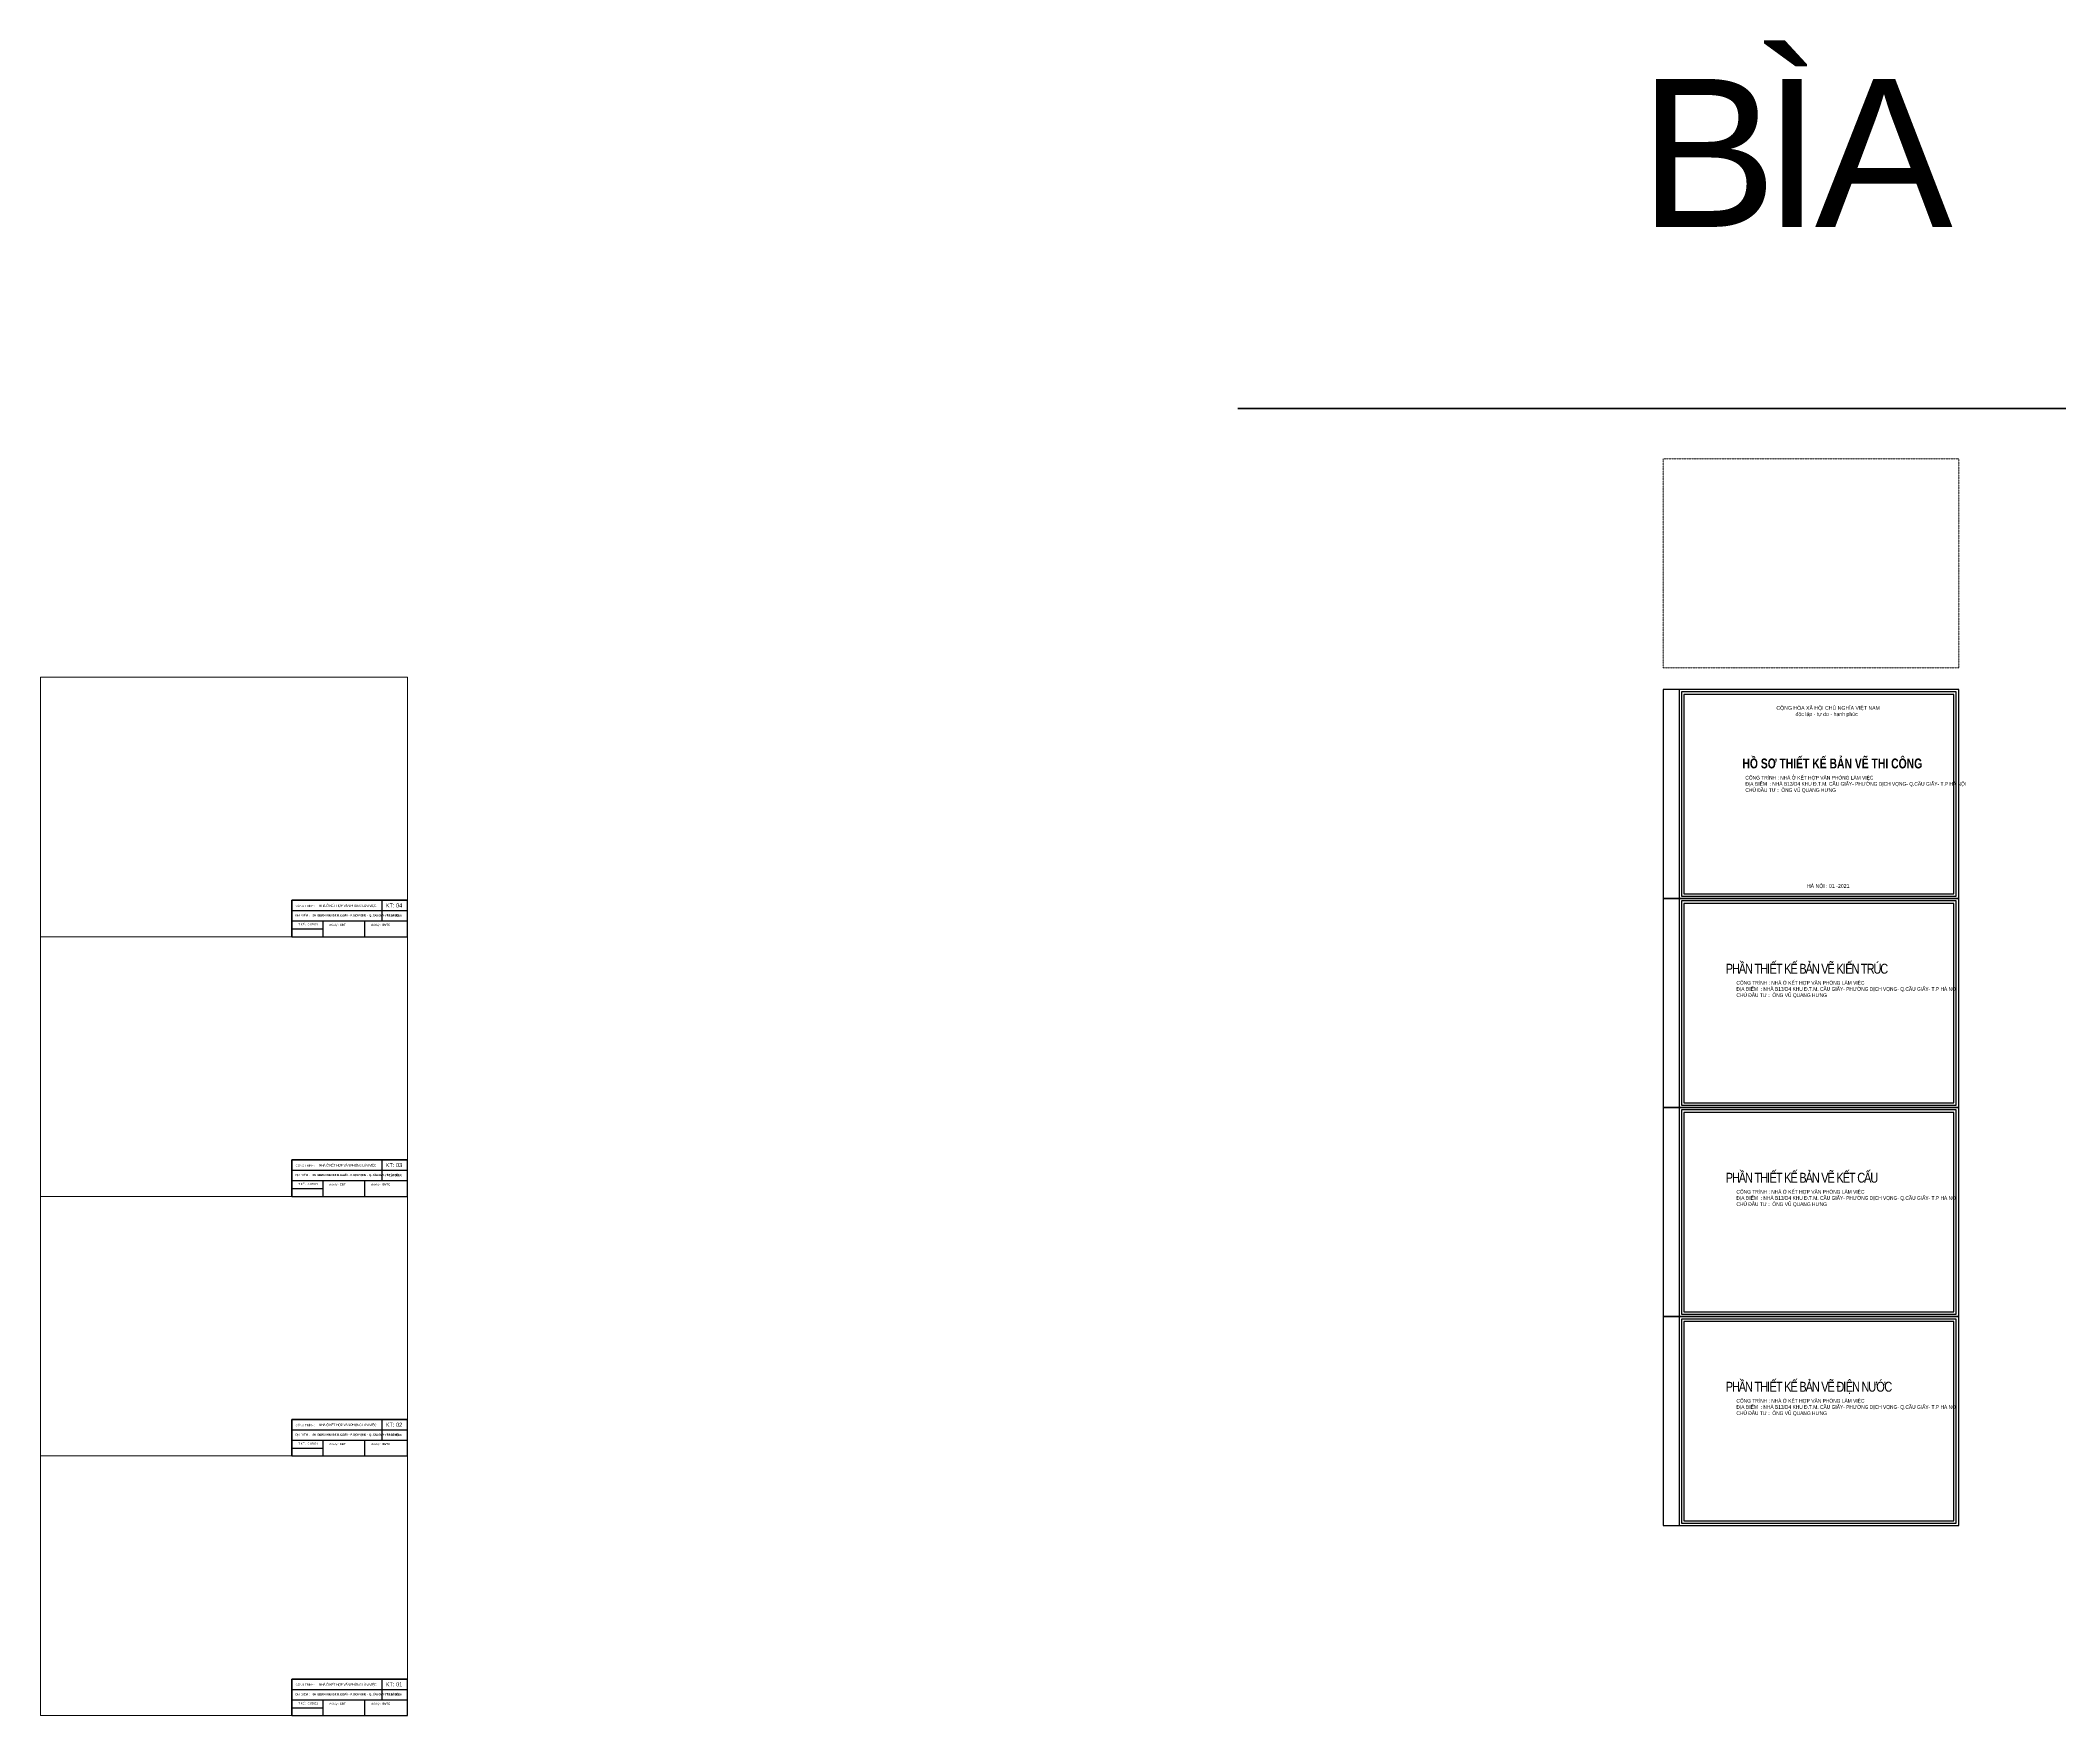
# Model space of a CAD drawing. Extents: x -165145 to 691808, y -202842 to 311040.
# Drawn here: x -165145 to -1832, y 29957 to 165451 of the extents above; entities that cross this region are included whole.
import ezdxf

# ---------------------------------------------------------------- set-up
doc = ezdxf.new("R2010")
doc.units = 0
doc.header["$LTSCALE"] = 10
doc.header["$MEASUREMENT"] = 0
doc.linetypes.add('HIDDEN', pattern=[2.3807, 1.587, -0.7937])
doc.layers.get('Defpoints').update_dxf_attribs({"color": 5, "linetype": 'CONTINUOUS'})
for name, color, linetype in [('250', 252, 'CONTINUOUS'), ('KCS_BORDER', 3, 'CONTINUOUS'), ('KCS_DIM', 1, 'CONTINUOUS'), ('TUONG', 31, 'CONTINUOUS')]:
    doc.layers.add(name, color=color, linetype=linetype)
for name, color, linetype, lineweight in [('GE_KC_NETKHUAT', 9, 'HIDDEN', 20), ('KHUNG', 9, 'CONTINUOUS', 13), ('wall', 7, 'CONTINUOUS', 50)]:
    doc.layers.add(name, color=color, linetype=linetype, lineweight=lineweight)
doc.styles.add('KCS_SMTEXT', font='arial.ttf', dxfattribs={"width": 0.7})
doc.styles.add('SMTEXT', font='arial.ttf', dxfattribs={"width": 0.7})
doc.styles.add('VNCC-Arial', font='arial.ttf', dxfattribs={"width": 0.8})

msp = doc.modelspace()

# ---------------------------------------------------------------- linework, layer by layer
at = {"layer": '250'}
for points in [[(-32604.07988, 96041.26831), (-9992.81058, 96041.26831), (-9992.81058, 112946.2545), (-32604.07988, 112946.2545)], [(-32212.33832, 96433.00987), (-10384.55214, 96433.00987), (-10384.55214, 112554.51294), (-32212.33832, 112554.51294)], [(-32604.07988, 79136.28212), (-9992.81058, 79136.28212), (-9992.81058, 96041.26831), (-32604.07988, 96041.26831)], [(-32212.33832, 79528.02368), (-10384.55214, 79528.02368), (-10384.55214, 95649.52675), (-32212.33832, 95649.52675)], [(-32604.07988, 62231.29593), (-9992.81058, 62231.29593), (-9992.81058, 79136.28212), (-32604.07988, 79136.28212)], [(-32212.33832, 62623.03749), (-10384.55214, 62623.03749), (-10384.55214, 78744.54056), (-32212.33832, 78744.54056)], [(-32604.07988, 45326.30973), (-9992.81058, 45326.30973), (-9992.81058, 62231.29593), (-32604.07988, 62231.29593)], [(-32212.33832, 45718.05129), (-10384.55214, 45718.05129), (-10384.55214, 61839.55437), (-32212.33832, 61839.55437)]]:
    msp.add_lwpolyline(points, close=True, dxfattribs=at)
at = {"layer": 'Defpoints'}
for points in [[(-9992.81058, 96041.26831), (-9992.81058, 112946.2545), (-33898.85166, 112946.2545), (-33898.85166, 96041.26831)], [(-9992.81058, 79136.28212), (-9992.81058, 96041.26831), (-33898.85166, 96041.26831), (-33898.85166, 79136.28212)], [(-9992.81058, 62231.29593), (-9992.81058, 79136.28212), (-33898.85166, 79136.28212), (-33898.85166, 62231.29593)], [(-9992.81058, 45326.30973), (-9992.81058, 62231.29593), (-33898.85166, 62231.29593), (-33898.85166, 45326.30973)]]:
    msp.add_lwpolyline(points, close=True, dxfattribs=at)
at = {"layer": 'GE_KC_NETKHUAT'}
msp.add_lwpolyline([(-33898.85166, 131611.16658), (-9992.81058, 131611.16658), (-9992.81058, 114706.18039), (-33898.85166, 114706.18039)], close=True, dxfattribs=at)
at = {"layer": 'KCS_BORDER', "ltscale": 0.05}
for p, q in [((-144815.09757, 92956.85487), (-144815.09757, 95902.97112)), ((-144815.09757, 95902.97112), (-135444.83195, 95902.97112)), ((-144815.09757, 71956.85487), (-144815.09757, 74902.97112)), ((-144815.09757, 74902.97112), (-135444.83195, 74902.97112)), ((-144815.09757, 50956.85487), (-144815.09757, 53902.97112)), ((-144815.09757, 53902.97112), (-135444.83195, 53902.97112)), ((-144815.09757, 29956.85487), (-144815.09757, 32902.97112)), ((-144815.09757, 32902.97112), (-135444.83195, 32902.97112))]:
    msp.add_line(p, q, dxfattribs=at)
for points in [[(-135444.83195, 95902.97112), (-144815.09757, 95902.97112), (-144815.09757, 92956.85487), (-135444.83195, 92956.85487)], [(-135444.83195, 74902.97112), (-144815.09757, 74902.97112), (-144815.09757, 71956.85487), (-135444.83195, 71956.85487)], [(-135444.83195, 53902.97112), (-144815.09757, 53902.97112), (-144815.09757, 50956.85487), (-135444.83195, 50956.85487)], [(-135444.83195, 32902.97112), (-144815.09757, 32902.97112), (-144815.09757, 29956.85487), (-135444.83195, 29956.85487)]]:
    msp.add_lwpolyline(points, close=True, dxfattribs=at)
at = {"layer": 'KCS_DIM', "ltscale": 0.05}
for p, q in [((-144815.09757, 95065.07112), (-135444.83195, 95065.07112)), ((-137539.58195, 95902.97112), (-137539.58195, 94227.17112)), ((-144815.09757, 94227.17112), (-135444.83195, 94227.17112)), ((-144815.09757, 93594.25737), (-142271.47257, 93594.25737)), ((-142271.47257, 92956.85487), (-142271.47257, 94227.17112)), ((-138904.91007, 92956.85487), (-138904.91007, 94227.17112)), ((-144815.09757, 74065.07112), (-135444.83195, 74065.07112)), ((-137539.58195, 74902.97112), (-137539.58195, 73227.17112)), ((-144815.09757, 73227.17112), (-135444.83195, 73227.17112)), ((-144815.09757, 72594.25737), (-142271.47257, 72594.25737)), ((-142271.47257, 71956.85487), (-142271.47257, 73227.17112)), ((-138904.91007, 71956.85487), (-138904.91007, 73227.17112)), ((-137539.58195, 53902.97112), (-137539.58195, 52227.17112)), ((-144815.09757, 53065.07112), (-135444.83195, 53065.07112)), ((-144815.09757, 52227.17112), (-135444.83195, 52227.17112)), ((-144815.09757, 51594.25737), (-142271.47257, 51594.25737)), ((-142271.47257, 50956.85487), (-142271.47257, 52227.17112)), ((-138904.91007, 50956.85487), (-138904.91007, 52227.17112)), ((-137539.58195, 32902.97112), (-137539.58195, 31227.17112)), ((-144815.09757, 32065.07112), (-135444.83195, 32065.07112)), ((-144815.09757, 31227.17112), (-135444.83195, 31227.17112)), ((-142271.47257, 29956.85487), (-142271.47257, 31227.17112)), ((-138904.91007, 29956.85487), (-138904.91007, 31227.17112)), ((-144815.09757, 30594.25737), (-142271.47257, 30594.25737))]:
    msp.add_line(p, q, dxfattribs=at)
at = {"layer": 'KHUNG', "color": 7}
for points in [[(-165144.83195, 92956.85487), (-135444.83195, 92956.85487), (-135444.83195, 113956.85487), (-165144.83195, 113956.85487)], [(-165144.83195, 71956.85487), (-135444.83195, 71956.85487), (-135444.83195, 92956.85487), (-165144.83195, 92956.85487)], [(-165144.83195, 50956.85487), (-135444.83195, 50956.85487), (-135444.83195, 71956.85487), (-165144.83195, 71956.85487)], [(-165144.83195, 29956.85487), (-135444.83195, 29956.85487), (-135444.83195, 50956.85487), (-165144.83195, 50956.85487)]]:
    msp.add_lwpolyline(points, close=True, dxfattribs=at)
at = {"layer": 'TUONG'}
for points in [[(-32408.2091, 96237.13909), (-10188.68136, 96237.13909), (-10188.68136, 112750.38372), (-32408.2091, 112750.38372)], [(-32408.2091, 79332.1529), (-10188.68136, 79332.1529), (-10188.68136, 95845.39753), (-32408.2091, 95845.39753)], [(-32408.2091, 62427.16671), (-10188.68136, 62427.16671), (-10188.68136, 78940.41134), (-32408.2091, 78940.41134)], [(-32408.2091, 45522.18051), (-10188.68136, 45522.18051), (-10188.68136, 62035.42515), (-32408.2091, 62035.42515)]]:
    msp.add_lwpolyline(points, close=True, dxfattribs=at)
at = {"layer": 'wall'}
msp.add_line((-68303.38534, 135677.42299), (452056.53831, 135677.42299), dxfattribs=at)

# ---------------------------------------------------------------- texts
at = {"layer": 'KCS_DIM', "ltscale": 0.05, "attachment_point": 1}
for s, insert, char_height, width, style in [('{\\W1;\\T0.9;BÌA}', (-35846.84527, 162333.22145), 11970, 318549.9355277, 'KCS_SMTEXT'), ('{\\W1;ĐỊA ĐIỂM :}', (-144516.03752, 94758.67402), 164.5875, 5025.90375, 'KCS_SMTEXT'), ('{\\W1;CÔNG TRÌNH :}', (-144497.16195, 95530.67956), 164.5875, 5025.90375, 'KCS_SMTEXT'), ('{\\fArial|b1|i0|c0|p34;\\W0.85;\\T0.75; SN   B13/D4  KHU  Đ.T.M .C.GIẤY -  P. DỊCH VỌNG  -  Q . CẦU GIẤY -  T.P HÀ NỘI}', (-143182.69038, 94756.66865), 158.01593655, 5852.2897685, 'SMTEXT'), ('{\\W1;\\T0.9;NHÀ Ở KẾT HỢP VĂN PHÒNG LÀM VIỆC}', (-142612.4636, 95559.4853), 191.52, 5096.7989684, 'KCS_SMTEXT'), ('{\\W1;TỶ LỆ : 1/100}', (-137300.93007, 94746.57706), 164.5875, 5025.90375, 'KCS_SMTEXT'), ('{\\W1;KT: 04}', (-137212.65132, 95647.94487), 324.1875, 7187.985, 'KCS_SMTEXT'), ('{\\W1;T KẾ :  01/2021}', (-144290.66195, 94030.62143), 164.5875, 5025.90375, 'KCS_SMTEXT'), ('{\\fArial|b0|i1|c0|p34;\\W1;chữ ký\\fArial|b0|i0|c0|p34; : \\fArial|b1|i0|c0|p34;CĐT}', (-141802.3982, 93997.70393), 164.5875, 5025.90375, 'KCS_SMTEXT'), ('{\\W1;chữ ký :  \\fArial|b1|i0|c0|p34;ĐVTC}', (-138414.8882, 93997.70393), 164.5875, 5025.90375, 'KCS_SMTEXT'), ('{\\W1;ĐỊA ĐIỂM :}', (-144516.03752, 73758.67402), 164.5875, 5025.90375, 'KCS_SMTEXT'), ('{\\W1;CÔNG TRÌNH :}', (-144497.16195, 74530.67956), 164.5875, 5025.90375, 'KCS_SMTEXT'), ('{\\fArial|b1|i0|c0|p34;\\W0.85;\\T0.75; SN   B13/D4  KHU  Đ.T.M .C.GIẤY -  P. DỊCH VỌNG  -  Q . CẦU GIẤY -  T.P HÀ NỘI}', (-143182.69038, 73756.66865), 158.01593655, 5852.2897685, 'SMTEXT'), ('{\\W1;\\T0.9;NHÀ Ở KẾT HỢP VĂN PHÒNG LÀM VIỆC}', (-142612.4636, 74559.4853), 191.52, 5096.7989684, 'KCS_SMTEXT'), ('{\\W1;TỶ LỆ : 1/100}', (-137300.93007, 73746.57706), 164.5875, 5025.90375, 'KCS_SMTEXT'), ('{\\W1;KT: 03}', (-137212.65132, 74647.94487), 324.1875, 7187.985, 'KCS_SMTEXT'), ('{\\W1;T KẾ :  01/2021}', (-144290.66195, 73030.62143), 164.5875, 5025.90375, 'KCS_SMTEXT'), ('{\\fArial|b0|i1|c0|p34;\\W1;chữ ký\\fArial|b0|i0|c0|p34; : \\fArial|b1|i0|c0|p34;CĐT}', (-141802.3982, 72997.70393), 164.5875, 5025.90375, 'KCS_SMTEXT'), ('{\\W1;chữ ký :  \\fArial|b1|i0|c0|p34;ĐVTC}', (-138414.8882, 72997.70393), 164.5875, 5025.90375, 'KCS_SMTEXT'), ('{\\W1;ĐỊA ĐIỂM :}', (-144516.03752, 52758.67402), 164.5875, 5025.90375, 'KCS_SMTEXT'), ('{\\W1;CÔNG TRÌNH :}', (-144497.16195, 53530.67956), 164.5875, 5025.90375, 'KCS_SMTEXT'), ('{\\fArial|b1|i0|c0|p34;\\W0.85;\\T0.75; SN   B13/D4  KHU  Đ.T.M .C.GIẤY -  P. DỊCH VỌNG  -  Q . CẦU GIẤY -  T.P HÀ NỘI}', (-143182.69038, 52756.66865), 158.01593655, 5852.2897685, 'SMTEXT'), ('{\\W1;\\T0.9;NHÀ Ở KẾT HỢP VĂN PHÒNG LÀM VIỆC}', (-142612.4636, 53559.4853), 191.52, 5096.7989684, 'KCS_SMTEXT'), ('{\\W1;TỶ LỆ : 1/100}', (-137300.93007, 52746.57706), 164.5875, 5025.90375, 'KCS_SMTEXT'), ('{\\W1;KT: 02}', (-137212.65132, 53647.94487), 324.1875, 7187.985, 'KCS_SMTEXT'), ('{\\W1;T KẾ :  01/2021}', (-144290.66195, 52030.62143), 164.5875, 5025.90375, 'KCS_SMTEXT'), ('{\\fArial|b0|i1|c0|p34;\\W1;chữ ký\\fArial|b0|i0|c0|p34; : \\fArial|b1|i0|c0|p34;CĐT}', (-141802.3982, 51997.70393), 164.5875, 5025.90375, 'KCS_SMTEXT'), ('{\\W1;chữ ký :  \\fArial|b1|i0|c0|p34;ĐVTC}', (-138414.8882, 51997.70393), 164.5875, 5025.90375, 'KCS_SMTEXT'), ('{\\W1;ĐỊA ĐIỂM :}', (-144516.03752, 31758.67402), 164.5875, 5025.90375, 'KCS_SMTEXT'), ('{\\W1;CÔNG TRÌNH :}', (-144497.16195, 32530.67956), 164.5875, 5025.90375, 'KCS_SMTEXT'), ('{\\W1;T KẾ :  01/2021}', (-144290.66195, 31030.62143), 164.5875, 5025.90375, 'KCS_SMTEXT'), ('{\\fArial|b1|i0|c0|p34;\\W0.85;\\T0.75; SN   B13/D4  KHU  Đ.T.M .C.GIẤY -  P. DỊCH VỌNG  -  Q . CẦU GIẤY -  T.P HÀ NỘI}', (-143182.69038, 31756.66865), 158.01593655, 5852.2897685, 'SMTEXT'), ('{\\W1;\\T0.9;NHÀ Ở KẾT HỢP VĂN PHÒNG LÀM VIỆC}', (-142612.4636, 32559.4853), 191.52, 5096.7989684, 'KCS_SMTEXT'), ('{\\W1;TỶ LỆ : 1/100}', (-137300.93007, 31746.57706), 164.5875, 5025.90375, 'KCS_SMTEXT'), ('{\\W1;KT: 01}', (-137212.65132, 32647.94487), 324.1875, 7187.985, 'KCS_SMTEXT'), ('{\\fArial|b0|i1|c0|p34;\\W1;chữ ký\\fArial|b0|i0|c0|p34; : \\fArial|b1|i0|c0|p34;CĐT}', (-141802.3982, 30997.70393), 164.5875, 5025.90375, 'KCS_SMTEXT'), ('{\\W1;chữ ký :  \\fArial|b1|i0|c0|p34;ĐVTC}', (-138414.8882, 30997.70393), 164.5875, 5025.90375, 'KCS_SMTEXT')]:
    msp.add_mtext(s, dxfattribs=dict(at, insert=insert, char_height=char_height, width=width, style=style))
at = {"layer": 'wall', "ltscale": 0.05, "attachment_point": 1, "style": 'VNCC-Arial'}
for s, insert, char_height, width in [('CỘNG HÒA XÃ HỘI CHỦ NGHĨA VIỆT NAM\\P^I   độc lập - tự do - hạnh phúc', (-24738.23736, 111608.78311), 300, 14199.9521684), ('{\\fArial|b1|i0|c0|p34;\\W0.75;HỒ SƠ THIẾT KẾ BẢN VẼ THI CÔNG}', (-27488.2561, 107368.36414), 800, 21933.7248475), ('{\\W0.75;CÔNG TRÌNH : NHÀ Ở KẾT HỢP VĂN PHÒNG LÀM VIỆC\\PĐỊA ĐIỂM  : NHÀ B13/D4 KHU Đ.T.M. CẦU GIẤY- PHƯỜNG DỊCH VỌNG- Q.CẦU GIẤY- T.P HÀ NỘI\\PCHỦ ĐẦU TƯ :  ÔNG VŨ QUANG HƯNG}', (-27247.03389, 105966.83761), 300, 14326.2734033), ('HÀ NỘI : 01 -2021', (-22272.88545, 97205.6986), 300, 5267.1615507), ('{\\T0.8;PHẦN THIẾT KẾ BẢN VẼ KIẾN TRÚC}', (-28839.63812, 90767.05303), 800, 21933.7248475), ('{\\W0.75;CÔNG TRÌNH : NHÀ Ở KẾT HỢP VĂN PHÒNG LÀM VIỆC\\PĐỊA ĐIỂM  : NHÀ B13/D4 KHU Đ.T.M. CẦU GIẤY- PHƯỜNG DỊCH VỌNG- Q.CẦU GIẤY- T.P HÀ NỘI\\PCHỦ ĐẦU TƯ :  ÔNG VŨ QUANG HƯNG}', (-27971.53389, 89377.83761), 300, 14326.2734033), ('{\\T0.8;PHẦN THIẾT KẾ BẢN VẼ KẾT CẤU }', (-28839.63812, 73862.06683), 800, 21933.7248475), ('{\\W0.75;CÔNG TRÌNH : NHÀ Ở KẾT HỢP VĂN PHÒNG LÀM VIỆC\\PĐỊA ĐIỂM  : NHÀ B13/D4 KHU Đ.T.M. CẦU GIẤY- PHƯỜNG DỊCH VỌNG- Q.CẦU GIẤY- T.P HÀ NỘI\\PCHỦ ĐẦU TƯ :  ÔNG VŨ QUANG HƯNG}', (-27971.53389, 72472.85141), 300, 14326.2734033), ('{\\T0.8;PHẦN THIẾT KẾ BẢN VẼ ĐIỆN NƯỚC }', (-28839.63812, 56957.08064), 800, 21933.7248475), ('{\\W0.75;CÔNG TRÌNH : NHÀ Ở KẾT HỢP VĂN PHÒNG LÀM VIỆC\\PĐỊA ĐIỂM  : NHÀ B13/D4 KHU Đ.T.M. CẦU GIẤY- PHƯỜNG DỊCH VỌNG- Q.CẦU GIẤY- T.P HÀ NỘI\\PCHỦ ĐẦU TƯ :  ÔNG VŨ QUANG HƯNG}', (-27971.53389, 55567.86522), 300, 14326.2734033)]:
    msp.add_mtext(s, dxfattribs=dict(at, insert=insert, char_height=char_height, width=width))

doc.saveas('drawing.dxf')
